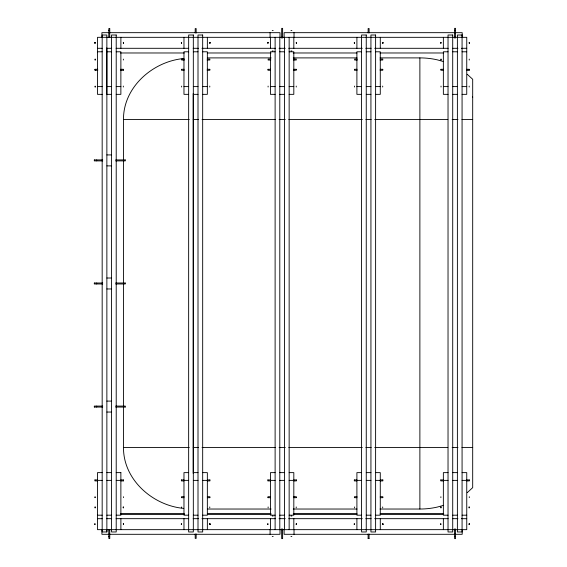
<?xml version="1.0" encoding="UTF-8"?>
<svg xmlns="http://www.w3.org/2000/svg" width="567" height="567" viewBox="0 0 567 567"><rect width="100%" height="100%" fill="white"/><g stroke="black" fill="none" stroke-linecap="round" stroke-linejoin="round"><path stroke-width="0.85" d="M183.722 508.393C152.842 505.58 123.266 479.817 123.486 447.491L123.486 119.439C123.266 87.112 152.842 61.349 183.722 58.536M467.229 492.652L472.687 487.655L472.687 79.274L467.229 74.277M443.628 505.332L437.263 507.089A78.466 78.466 0 0 1 419.878 509.031L380.032 509.031M109.707 28.577L108.814 28.577L108.772 37.408M108.751 30.554L109.155 30.554M272.245 30.554L273.159 30.554M290.956 30.554L291.87 30.554M454.451 30.554L455.365 30.554M97.51 48.301L102.188 48.28M106.362 48.301L111.678 48.301M116.1 48.301L188.712 48.301M193.141 48.301L198.45 48.301M201.994 48.301L275.491 48.301M279.035 48.301L285.229 48.301M288.773 48.301L362.27 48.301M365.807 48.301L371.123 48.301M374.667 48.301L448.157 48.301M452.586 48.301L457.902 48.301M461.439 48.301L466.754 48.28M272.245 50.945L273.159 50.945M290.956 50.945L291.87 50.945M97.503 51.788L102.18 51.788M106.858 51.788L111.536 51.788M116.207 51.788L120.884 51.788L120.87 94.349L116.192 94.349M188.648 51.788L183.97 51.788L183.97 94.349L188.648 94.349M193.326 51.788L198.003 51.788M202.667 51.788L207.345 51.788L207.345 94.349L202.667 94.349M275.108 51.788L270.431 51.788L270.431 94.349L275.108 94.349M279.786 51.788L284.464 51.788M289.135 51.788L293.812 51.788L293.812 94.349L289.135 94.349M361.576 51.788L356.898 51.788L356.898 94.349L361.576 94.349M366.254 51.788L370.931 51.788M375.602 51.788L380.28 51.788L380.28 94.349L375.602 94.349M448.043 51.788L443.366 51.788L443.366 94.349L448.043 94.349M452.721 51.788L457.399 51.788M462.062 51.788L466.74 51.788M120.53 52.979L184.282 52.979M207.309 52.979L271.061 52.979M293.203 52.979L356.955 52.979M379.975 52.979L443.734 52.979M207.359 57.898L271.118 57.898M293.252 57.898L357.004 57.898M380.032 57.898L419.878 57.898A78.466 78.466 0 0 1 437.263 59.84L443.628 61.597M184.31 59.081L181.667 59.081L181.667 60.024L184.31 60.067M207.203 59.081L209.847 59.081L209.847 60.024L207.203 60.067M270.778 59.081L268.134 59.081L268.134 60.024L270.778 60.067M293.671 59.081L296.307 59.081L296.307 60.024L293.671 60.067M357.238 59.081L354.595 59.081L354.595 60.024L357.238 60.067M380.131 59.081L382.775 59.081L382.775 60.024L380.131 60.067M95.036 69.287L97.779 69.287M120.686 69.287L123.379 69.287M181.504 69.287L184.162 69.287M207.189 69.287L209.847 69.287M267.971 69.287L270.629 69.287M293.649 69.287L296.307 69.287M354.432 69.287L357.09 69.287M380.117 69.287L382.775 69.287M440.899 69.287L443.557 69.287M466.549 69.287L469.242 69.287M97.779 70.273L95.036 70.273L95.036 69.33M120.686 70.273L123.379 70.273M184.162 70.273L181.504 70.273L181.504 69.33M207.189 70.273L209.847 70.273L209.847 69.33M270.629 70.273L267.971 70.273L267.971 69.33M293.649 70.273L296.307 70.273L296.307 69.33M357.09 70.273L354.432 70.273L354.432 69.33M380.117 70.273L382.775 70.273L382.775 69.33M443.557 70.273L440.899 70.273L440.899 69.33M466.549 70.273L469.242 70.273M97.503 86.602L102.18 86.602M106.858 86.602L111.536 86.602M116.207 86.602L120.884 86.602M183.97 86.602L188.648 86.602M193.326 86.602L198.003 86.602M202.667 86.602L207.345 86.602M270.431 86.602L275.108 86.602M279.786 86.602L284.464 86.602M289.135 86.602L293.812 86.602M356.898 86.602L361.576 86.602M366.254 86.602L370.931 86.602M375.602 86.602L380.28 86.602M443.366 86.602L448.043 86.602M452.721 86.602L457.399 86.602M462.062 86.602L466.74 86.602M102.18 94.349L97.496 94.349L97.51 37.323L466.754 37.323L466.74 94.349L462.062 94.349M111.536 94.349L106.844 94.349L106.858 47.982M193.326 94.349L198.003 94.349M279.786 94.349L284.464 94.349M366.254 94.349L370.931 94.349M452.721 94.349L457.399 94.349M123.486 119.439L189.279 119.439M193.191 119.439L198.507 119.439M202.05 119.439L275.541 119.439M279.084 119.439L285.279 119.439M288.823 119.439L362.32 119.439M365.864 119.439L371.172 119.439M374.716 119.439L447.838 119.439M452.133 119.439L457.98 119.439M461.956 119.439L472.687 119.439M106.88 154.926L111.557 154.926M94.313 159.915L102.719 159.915M115.718 159.915L125.243 159.915M102.719 160.9L94.313 160.9L94.313 159.958M115.718 160.9L125.243 160.9L125.243 159.958M106.88 165.883L111.557 165.883M106.88 278.014L111.557 278.014M94.313 282.997L102.719 282.997M115.718 282.997L125.243 282.997M102.719 283.982L94.313 283.982L94.313 283.039M115.718 283.982L125.243 283.982L125.243 283.039M106.88 288.964L111.557 288.964M106.88 401.096L111.557 401.096M102.719 406.078L94.313 406.078L94.313 407.021M115.718 406.078L125.243 406.078L125.243 407.021M94.313 407.063L102.719 407.063M115.718 407.063L125.243 407.063M106.88 412.046L111.557 412.046M123.486 447.491L189.279 447.491M193.191 447.491L198.507 447.491M202.05 447.491L275.541 447.491M279.084 447.491L285.279 447.491M288.823 447.491L362.32 447.491M365.864 447.491L371.172 447.491M374.716 447.491L447.838 447.491M452.133 447.491L457.98 447.491M461.956 447.491L472.687 447.491M102.188 472.63L97.496 472.63L97.51 529.656L466.754 529.656L466.747 472.63L462.07 472.63M106.844 472.63L111.536 472.63M116.192 472.63L120.884 472.63M188.648 472.63L183.97 472.63L183.97 515.19L188.648 515.19M193.326 472.63L198.003 472.63M202.674 472.63L207.352 472.63L207.352 515.19L202.674 515.19M275.115 472.63L270.438 472.63L270.438 515.19L275.115 515.19M279.793 472.63L284.471 472.63M289.142 472.63L293.819 472.63L293.819 515.19L289.142 515.19M361.583 472.63L356.905 472.63L356.905 515.19L361.583 515.19M366.261 472.63L370.938 472.63M375.602 472.63L380.28 472.63L380.28 515.19L375.602 515.19M448.043 472.63L443.366 472.63L443.366 515.19L448.043 515.19M452.721 472.63L457.399 472.63M94.93 479.93L97.609 479.93M120.821 479.93L123.457 479.93M181.39 479.93L183.984 479.93M207.331 479.93L209.925 479.93M267.858 479.93L270.452 479.93M293.798 479.93L296.392 479.93M354.325 479.93L356.919 479.93M380.259 479.93L382.853 479.93M440.786 479.93L443.38 479.93M466.726 479.93L469.32 479.93M97.51 480.377L102.188 480.377M106.865 480.377L111.536 480.377M116.207 480.377L120.884 480.377M183.97 480.377L188.648 480.377M193.326 480.377L198.003 480.377M202.674 480.377L207.352 480.377M270.438 480.377L275.115 480.377M279.793 480.377L284.471 480.377M289.142 480.377L293.819 480.377M356.905 480.377L361.583 480.377M366.261 480.377L370.938 480.377M375.602 480.377L380.28 480.377M443.366 480.377L448.043 480.377M452.721 480.377L457.399 480.377M462.07 480.377L466.747 480.377M97.609 480.915L94.93 480.915L94.93 479.973M120.821 480.915L123.457 480.915M183.984 480.915L181.39 480.915L181.39 479.973M207.331 480.915L209.925 480.915L209.925 479.973M270.452 480.915L267.858 480.915L267.858 479.973M293.798 480.915L296.392 480.915L296.392 479.973M356.919 480.915L354.325 480.915L354.325 479.973M380.259 480.915L382.853 480.915L382.853 479.973M443.38 480.915L440.786 480.915L440.786 479.973M466.726 480.915L469.32 480.915L469.32 479.973M184.069 496.706L181.49 496.706L181.49 497.642M207.309 496.706L209.889 496.706L209.889 497.642M270.537 496.706L267.957 496.706L267.957 497.642M293.777 496.706L296.357 496.706L296.357 497.642M357.004 496.706L354.418 496.706L354.418 497.642M380.237 496.706L382.824 496.706L382.824 497.642M181.49 497.691L184.069 497.691M207.309 497.691L209.889 497.691M267.957 497.691L270.537 497.691M293.777 497.691L296.357 497.691M354.418 497.691L357.004 497.691M380.237 497.691L382.824 497.691M207.359 509.031L271.118 509.031M293.252 509.031L357.004 509.031M97.51 515.19L102.188 515.19M106.865 515.19L111.536 515.19M116.207 515.19L120.884 515.19L120.87 472.63M193.326 515.19L198.003 515.19M279.793 515.19L284.471 515.19M366.261 515.19L370.938 515.19M452.721 515.19L457.399 515.19M462.07 515.19L466.747 515.19M272.245 516.034L273.152 516.034M290.949 516.034L291.863 516.034M97.51 518.699L102.188 518.699M106.362 518.67L111.678 518.67M116.1 518.67L188.712 518.67M193.141 518.67L198.45 518.67M201.994 518.67L275.491 518.67M279.035 518.67L285.229 518.67M288.773 518.67L362.27 518.67M365.807 518.67L371.123 518.67M374.667 518.67L448.157 518.67M452.586 518.67L457.902 518.67M461.439 518.67L466.754 518.699M106.865 37.323L106.865 531.966L102.173 531.966L102.173 35.012L106.858 35.012L106.844 37.62M108.744 536.425L109.155 536.425M272.245 536.425L273.152 536.425M290.949 536.425L291.863 536.425M454.451 536.425L455.365 536.425M109.707 538.423L108.814 538.423L108.772 529.564M368.103 534.036L368.103 538.487L369.046 538.452L369.089 534.036M368.146 538.487L369.046 538.487M282.579 538.607L281.686 538.636L281.636 528.891M469.433 42.355L469.433 43.248M469.405 523.731L469.405 524.624M469.334 42.355L469.334 43.248M469.285 496.749L469.285 497.642M469.313 523.731L469.313 524.624M469.214 42.355L469.178 43.248M469.242 59.131L469.242 60.024M469.192 69.33L469.192 70.23M469.171 86.106L469.171 87.006M469.157 506.955L469.157 507.848M469.235 523.731L469.235 524.624M469.115 506.955L469.115 507.848M469.143 523.731L469.143 524.624M462.204 37.344L462.204 32.673L284.117 32.673L284.117 37.344M462.197 529.628L462.197 534.305L284.117 534.305L284.117 529.628M455.556 38.067L455.556 28.35L454.614 28.35L454.571 38.067M455.556 528.905L455.556 538.622L454.614 538.622L454.571 528.905M443.366 37.323L443.366 48.28M443.366 518.699L443.366 529.656M441.062 59.131L441.062 60.024M441.048 506.955L441.048 507.848M440.949 42.355L440.949 43.248L440.821 42.355M440.956 59.131L440.956 60.024M441.027 86.106L441.027 87.006M440.885 496.749L440.885 497.642M440.871 506.955L440.871 507.848M440.85 523.731L440.85 524.624M440.743 42.355L440.786 43.248M440.729 523.731L440.729 524.624M419.878 57.898L419.878 509.031M382.966 42.355L382.966 43.248M382.938 523.731L382.938 524.624M382.867 42.355L382.867 43.248M382.711 42.355L382.753 43.248M382.704 86.106L382.704 87.006M382.69 506.955L382.69 507.848M382.675 523.731L382.675 524.624M380.287 37.323L380.287 48.28M380.287 518.699L380.287 529.656M369.089 32.929L369.089 28.513L368.146 28.513L368.103 32.929M356.905 37.323L356.905 48.28M356.905 518.699L356.905 529.656M354.581 506.955L354.581 507.848M354.481 43.248L354.481 42.355L354.354 43.248M354.559 86.106L354.559 87.006M354.332 523.731L354.332 524.624M354.318 42.355L354.318 43.248M354.262 523.731L354.255 524.624M296.498 42.355L296.498 43.248M296.47 523.731L296.47 524.624M296.406 42.355L296.406 43.248M296.243 42.355L296.286 43.248M296.236 86.106L296.236 87.006M296.222 506.955L296.222 507.848M296.215 523.731L296.215 524.624M294.025 32.673L294.025 37.344M294.025 529.628L294.025 534.305M293.826 37.323L293.826 48.28M293.826 518.699L293.826 529.656M289.149 37.323L289.149 529.656M284.471 37.323L284.471 529.656M282.621 38.074L282.621 28.364L281.686 28.364L281.636 38.074M282.621 528.891L282.621 538.636M279.992 37.344L279.992 32.673L101.911 32.673L101.911 37.344M279.992 529.628L279.992 534.305L101.911 534.305L101.911 529.628M279.793 37.323L279.793 529.656M275.115 37.323L275.115 529.656M270.438 37.323L270.438 48.28M270.438 518.699L270.438 529.656M270.09 32.673L270.09 37.344M270.083 529.628L270.083 534.305M268.12 506.955L268.12 507.848M268.021 42.355L268.021 43.248L267.886 42.355M268.099 86.106L268.099 87.006M267.915 523.731L267.865 524.624M267.858 42.355L267.815 43.248M267.794 523.731L267.794 524.624M210.038 42.355L210.038 43.248M210.01 523.731L210.01 524.624M209.939 42.355L209.939 43.248M209.797 42.355L209.783 43.248M209.776 86.106L209.776 87.006M209.762 506.955L209.762 507.848M209.747 523.731L209.747 524.624M207.359 37.323L207.359 48.28M207.359 518.699L207.359 529.656M196.154 32.992L196.154 28.577L195.218 28.577L195.168 32.992M196.154 533.979L196.154 538.423L195.218 538.423L195.168 533.979M193.191 93.576L193.191 473.353M183.97 37.323L183.97 48.28M183.97 518.699L183.97 529.656M181.653 506.955L181.653 507.848M181.553 42.355L181.553 43.248L181.426 42.355M181.631 86.106L181.631 87.006M181.454 523.731L181.454 524.624M181.39 42.355L181.39 43.248M181.334 523.731L181.334 524.624M123.571 42.355L123.571 43.248M123.542 523.731L123.542 524.624M123.471 42.355L123.471 43.248M123.4 479.973L123.4 480.866M123.429 496.749L123.429 497.642M123.45 523.731L123.45 524.624L123.28 523.731M123.337 42.355L123.358 43.248M123.379 59.131L123.379 60.024M123.379 69.33L123.33 70.23M123.308 86.106L123.351 87.006M123.294 506.955L123.294 507.848M123.252 506.955L123.252 507.848M120.891 37.323L120.891 48.28M120.891 518.699L120.891 529.656M109.757 28.577L109.757 37.408M109.757 529.564L109.757 538.395M106.844 529.351L106.844 531.966M96.652 159.958L96.652 160.851M96.652 283.039L96.652 283.939M96.652 406.121L96.652 407.021M95.199 59.131L95.199 60.024M95.185 506.955L95.185 507.848M95.086 43.248L95.086 42.355L94.958 43.248M95.1 59.131L95.1 60.024M95.136 69.33L95.136 70.23M95.015 506.955L95.015 507.848M94.937 523.731L94.987 524.624M94.88 42.355L94.923 43.248M94.866 523.731L94.859 524.624M472.517 96.914A51.335 51.335 0 0 1 472.701 97.255M116.214 35.012L111.522 35.012L111.522 531.966L116.214 531.966L116.214 35.012M193.326 35.012L188.648 35.012L188.648 531.966L193.326 531.966L193.326 35.012M202.674 35.012L198.003 35.012L198.003 531.966L202.681 531.966L202.674 35.012M366.254 35.012L361.576 35.012L361.583 531.966L366.261 531.966L366.254 35.012M375.609 35.012L370.931 35.012L370.938 531.966L375.609 531.966L375.609 35.012M452.721 35.012L448.029 35.012L448.029 531.966L452.721 531.966L452.707 35.012M462.07 35.012L457.385 35.012L457.385 531.966L462.077 531.966L462.07 35.012M184.282 513.993L120.53 513.993L184.282 514.021M271.061 513.993L207.309 513.993L271.061 514.021M356.955 513.993L293.203 513.993L356.955 514.021M443.734 513.993L379.975 513.993L443.734 514.021M382.845 524.624L382.845 523.731L382.768 524.624M296.378 524.624L296.378 523.731L296.307 524.624M209.918 524.624L209.918 523.731L209.84 524.624M95.164 87.006L95.164 86.106L95.157 87.006M95.072 497.642L95.072 496.749L95.022 497.642"/></g></svg>
